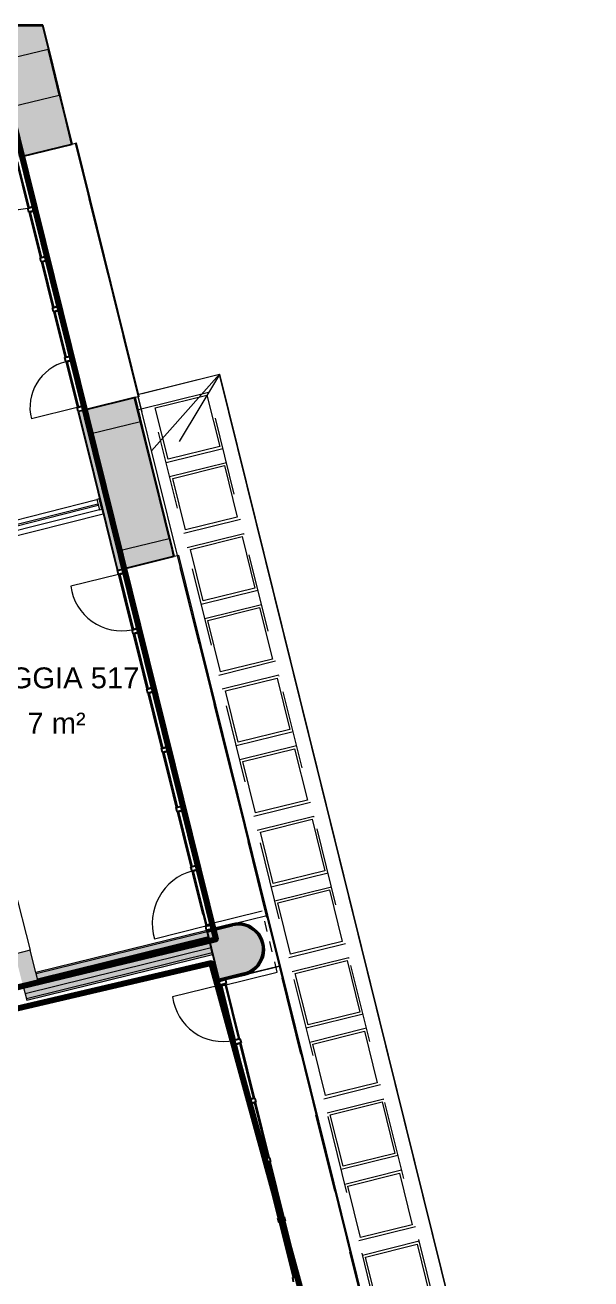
# Model space of a CAD drawing. Header units: metres. Extents: x -227.9 to -141.2, y 39.1 to 90.3.
# Drawn here: x -147.51 to -142.09, y 57.11 to 69.11 of the extents above; entities that cross this region are included whole.
import ezdxf

# ---------------------------------------------------------------- set-up
doc = ezdxf.new("R2010")
doc.units = ezdxf.units.M
doc.linetypes.add('JIS_02_0.7', pattern=[1.35, 0.75, -0.6])
doc.linetypes.add('Projeté', pattern=[0.003969, 0.002381, -0.001587])
for name, color, linetype, lineweight in [('A-AREA-IDEN', 7, 'Continuous', 9), ('A-FLOR', 7, 'Continuous', 5), ('A-GLAZ', 7, 'Continuous', 5), ('A-WALL', 7, 'Continuous', 5), ('A-WALL-PATT', 7, 'Continuous', 13), ('I-WALL', 7, 'Continuous', 5), ('Q-SPCQ', 7, 'Continuous', 5)]:
    doc.layers.add(name, color=color, linetype=linetype, lineweight=lineweight)
for name, color, linetype, lineweight, true_color in [('A-DETL', 94, 'Continuous', 5, 0x00a600), ('A-DETL-MBND', 9, 'Continuous', 5, 0xc0c0c0), ('S-COLS', 8, 'Continuous', 9, 0x7f7f7f)]:
    doc.layers.add(name, color=color, linetype=linetype, lineweight=lineweight, true_color=true_color)
doc.layers.add('Chambre', color=40, linetype='Continuous')
doc.styles.add('Arial_1', font='arial.ttf', dxfattribs={"height": 0.2})

msp = doc.modelspace()

# ---------------------------------------------------------------- hatches: boundary and pattern name
at = {"layer": 'A-WALL', "true_color": 0x808080}
for points in [[(-147.341, 69.101), (-147.344, 69.111), (-147.856, 69.111), (-147.856, 69.101)], [(-147.791, 68.588), (-147.247, 68.723), (-147.341, 69.101), (-147.856, 69.101), (-147.856, 68.849)], [(-146.627, 63.89), (-146.094, 64.022), (-146.109, 64.087), (-146.546, 63.978), (-146.549, 63.988), (-146.597, 63.976), (-146.607, 64.015), (-146.655, 64.003)], [(-146.094, 64.022), (-146.084, 64.025), (-146.1, 64.089), (-146.109, 64.087)], [(-145.654, 59.959), (-145.411, 60.019), (-145.358, 60.038), (-145.312, 60.069), (-145.273, 60.109), (-145.244, 60.157), (-145.226, 60.21), (-145.221, 60.266), (-145.228, 60.321), (-145.248, 60.374), (-145.278, 60.421), (-145.319, 60.46), (-145.367, 60.488), (-145.42, 60.506), (-145.476, 60.511), (-145.531, 60.504), (-145.774, 60.444), (-145.77, 60.429), (-145.527, 60.489), (-145.475, 60.496), (-145.423, 60.491), (-145.373, 60.475), (-145.328, 60.448), (-145.29, 60.411), (-145.261, 60.367), (-145.243, 60.318), (-145.236, 60.266), (-145.241, 60.213), (-145.257, 60.163), (-145.285, 60.118), (-145.321, 60.08), (-145.365, 60.051), (-145.414, 60.033), (-145.657, 59.973)], [(-145.657, 59.973), (-145.414, 60.033), (-145.365, 60.051), (-145.321, 60.08), (-145.285, 60.118), (-145.257, 60.163), (-145.241, 60.213), (-145.236, 60.266), (-145.243, 60.318), (-145.261, 60.367), (-145.29, 60.411), (-145.328, 60.448), (-145.373, 60.475), (-145.426, 60.492), (-145.475, 60.496), (-145.527, 60.489), (-145.77, 60.429), (-145.716, 60.209)]]:
    msp.add_hatch(color=8, dxfattribs=at).paths.add_polyline_path(points)
h = msp.add_hatch(color=8, dxfattribs=at)
h.paths.add_polyline_path([(-142.674, 47.929), (-142.505, 48.148), (-142.715, 48.096)])
h.paths.add_polyline_path([(-143.101, 49.863), (-143.053, 49.875), (-143.051, 49.865), (-142.614, 49.973), (-143.28, 52.662), (-143.717, 52.554), (-143.714, 52.545), (-143.763, 52.533), (-143.753, 52.494), (-143.802, 52.482), (-143.16, 49.89), (-143.111, 49.902)])
h.paths.add_polyline_path([(-146.597, 63.976), (-146.549, 63.988), (-146.546, 63.978), (-146.109, 64.087), (-146.372, 65.148), (-146.809, 65.04), (-146.807, 65.03), (-146.855, 65.018), (-146.846, 64.979), (-146.894, 64.967), (-146.655, 64.003), (-146.607, 64.015)])
h.paths.add_polyline_path([(-147.615, 68.086), (-147.566, 68.098), (-147.564, 68.088), (-147.127, 68.196), (-147.257, 68.72), (-147.791, 68.588), (-147.673, 68.112), (-147.625, 68.124)])
h = msp.add_hatch(color=8, dxfattribs=at)
h.paths.add_polyline_path([(-142.614, 49.973), (-142.604, 49.976), (-143.27, 52.665), (-143.28, 52.662), (-142.959, 51.367)])
h.paths.add_polyline_path([(-146.109, 64.087), (-146.1, 64.089), (-146.363, 65.151), (-146.372, 65.148), (-146.248, 64.646)])
h.paths.add_polyline_path([(-147.127, 68.196), (-147.118, 68.198), (-147.247, 68.723), (-147.257, 68.72)])
h = msp.add_hatch(color=8, dxfattribs=at)
h.paths.add_polyline_path([(-146.894, 64.967), (-146.846, 64.979), (-146.855, 65.018), (-146.807, 65.03), (-146.809, 65.04), (-146.372, 65.148), (-146.47, 65.543), (-147.004, 65.41), (-146.946, 65.175)])
h.paths.add_polyline_path([(-147.605, 67.837), (-147.071, 67.969), (-147.127, 68.196), (-147.564, 68.088), (-147.566, 68.098), (-147.615, 68.086), (-147.625, 68.124), (-147.673, 68.112), (-147.609, 67.851)])
h = msp.add_hatch(color=8, dxfattribs=at)
h.paths.add_polyline_path([(-146.372, 65.148), (-146.363, 65.151), (-146.46, 65.545), (-146.47, 65.543), (-146.451, 65.464)])
h.paths.add_polyline_path([(-147.071, 67.969), (-147.061, 67.972), (-147.118, 68.198), (-147.127, 68.196), (-147.114, 68.143)])
at = {"layer": 'A-WALL-PATT', "lineweight": 5, "true_color": 0xaaaaaa}
msp.add_hatch(color=253, dxfattribs=at).paths.add_polyline_path([(-147.392, 59.968), (-145.756, 60.373), (-145.758, 60.382), (-147.394, 59.978)])
at = {"layer": 'I-WALL', "true_color": 0xaaaaaa}
h = msp.add_hatch(color=253, dxfattribs=at)
h.paths.add_polyline_path([(-148.648, 63.952), (-148.415, 64.011), (-148.452, 64.156), (-148.685, 64.097), (-148.648, 63.953)])
h.paths.add_polyline_path([(-146.765, 64.429), (-146.758, 64.43), (-146.795, 64.576), (-146.802, 64.574)])
h = msp.add_hatch(color=253, dxfattribs=at)
h.paths.add_polyline_path([(-147.537, 59.932), (-147.392, 59.968), (-147.465, 60.254), (-147.61, 60.217), (-147.538, 59.934)])
h.paths.add_polyline_path([(-148.565, 63.947), (-148.42, 63.984), (-148.426, 64.008), (-148.571, 63.971)])
for points in [[(-147.406, 60.026), (-145.77, 60.431), (-145.773, 60.443), (-147.41, 60.039)], [(-147.394, 59.978), (-145.758, 60.382), (-145.77, 60.431), (-147.406, 60.026)], [(-147.512, 59.835), (-145.732, 60.275), (-145.756, 60.373), (-147.537, 59.932), (-147.534, 59.921)], [(-147.5, 59.787), (-145.72, 60.227), (-145.732, 60.275), (-147.512, 59.835)], [(-147.497, 59.774), (-145.717, 60.214), (-145.72, 60.227), (-147.5, 59.787)]]:
    msp.add_hatch(color=253, dxfattribs=at).paths.add_polyline_path(points)
at = {"layer": 'S-COLS', "lineweight": 5, "true_color": 0x808080}
for points in [[(-147.622, 68.333), (-147.185, 68.44), (-147.291, 68.877), (-147.728, 68.771)], [(-146.62, 64.076), (-146.134, 64.195), (-146.408, 65.312), (-146.894, 65.193), (-146.829, 64.928)]]:
    msp.add_hatch(color=8, dxfattribs=at).paths.add_polyline_path(points)

# ---------------------------------------------------------------- linework, layer by layer
at = {"layer": 'A-DETL', "color": 7, "linetype": 'JIS_02_0.7'}
for p, q in [((-146.393, 65.407), (-147.008, 67.892)), ((-143.249, 52.705), (-146.03, 63.931))]:
    msp.add_line(p, q, dxfattribs=at)
at = {"layer": 'A-DETL', "color": 7}
for p, q in [((-145.65, 65.765), (-146.392, 65.581)), ((-142.097, 51.419), (-145.65, 65.765))]:
    msp.add_line(p, q, dxfattribs=at)
at = {"layer": 'A-DETL', "color": 9, "linetype": 'JIS_02_0.7', "lineweight": 9, "true_color": 0xc0c0c0}
for p, q in [((-145.65, 65.765), (-146.26, 64.755)), ((-146.427, 65.429), (-145.757, 65.595)), ((-146.266, 65.447), (-145.771, 65.569)), ((-145.771, 65.569), (-145.649, 65.076)), ((-145.757, 65.595), (-145.752, 65.597)), ((-142.264, 51.516), (-145.752, 65.596)), ((-142.808, 51.382), (-146.295, 65.462)), ((-146.144, 64.954), (-146.266, 65.447)), ((-145.649, 65.076), (-146.144, 64.954)), ((-146.162, 64.924), (-145.619, 65.058)), ((-146.129, 64.789), (-145.585, 64.923)), ((-146.098, 64.77), (-145.603, 64.893)), ((-145.603, 64.893), (-145.481, 64.4)), ((-145.589, 64.919), (-145.584, 64.92)), ((-145.976, 64.277), (-146.098, 64.77)), ((-145.994, 64.247), (-145.451, 64.382)), ((-145.481, 64.4), (-145.976, 64.277)), ((-145.96, 64.109), (-145.417, 64.244)), ((-145.421, 64.239), (-145.416, 64.241)), ((-145.93, 64.091), (-145.435, 64.213)), ((-145.435, 64.213), (-145.313, 63.72)), ((-145.808, 63.598), (-145.93, 64.091)), ((-145.826, 63.568), (-145.283, 63.702)), ((-145.313, 63.72), (-145.808, 63.598)), ((-145.792, 63.43), (-145.249, 63.565)), ((-145.762, 63.411), (-145.267, 63.534)), ((-145.267, 63.534), (-145.145, 63.041)), ((-145.253, 63.56), (-145.248, 63.561)), ((-145.64, 62.918), (-145.762, 63.411)), ((-145.658, 62.888), (-145.114, 63.023)), ((-145.145, 63.041), (-145.64, 62.918)), ((-145.625, 62.755), (-145.082, 62.89)), ((-145.595, 62.737), (-145.1, 62.859)), ((-145.1, 62.859), (-144.978, 62.366)), ((-145.084, 62.88), (-145.079, 62.882)), ((-145.473, 62.244), (-145.595, 62.737)), ((-145.491, 62.214), (-144.947, 62.348)), ((-144.978, 62.366), (-145.473, 62.244)), ((-145.457, 62.079), (-144.914, 62.214)), ((-145.427, 62.06), (-144.932, 62.183)), ((-144.932, 62.183), (-144.81, 61.69)), ((-144.918, 62.209), (-144.913, 62.21)), ((-145.305, 61.568), (-145.427, 62.06)), ((-145.323, 61.537), (-144.78, 61.672)), ((-144.81, 61.69), (-145.305, 61.568)), ((-145.29, 61.403), (-144.747, 61.537)), ((-145.26, 61.384), (-144.765, 61.507)), ((-144.765, 61.507), (-144.643, 61.014)), ((-144.751, 61.533), (-144.746, 61.534)), ((-145.138, 60.891), (-145.26, 61.384)), ((-145.156, 60.861), (-144.612, 60.996)), ((-144.643, 61.014), (-145.138, 60.891)), ((-145.122, 60.727), (-144.579, 60.861)), ((-145.092, 60.708), (-144.597, 60.831)), ((-144.597, 60.831), (-144.475, 60.338)), ((-144.583, 60.857), (-144.578, 60.858)), ((-144.97, 60.215), (-145.092, 60.708)), ((-144.988, 60.185), (-144.445, 60.319)), ((-144.475, 60.338), (-144.97, 60.215)), ((-144.955, 60.05), (-144.412, 60.185)), ((-144.925, 60.032), (-144.43, 60.154)), ((-144.43, 60.154), (-144.308, 59.661)), ((-144.416, 60.18), (-144.411, 60.182)), ((-144.803, 59.539), (-144.925, 60.032)), ((-144.308, 59.661), (-144.803, 59.539)), ((-144.821, 59.509), (-144.277, 59.643)), ((-144.787, 59.374), (-144.244, 59.509)), ((-144.757, 59.355), (-144.262, 59.478)), ((-144.262, 59.478), (-144.14, 58.985)), ((-144.248, 59.504), (-144.243, 59.505)), ((-144.635, 58.863), (-144.757, 59.355)), ((-144.653, 58.832), (-144.11, 58.967)), ((-144.14, 58.985), (-144.635, 58.863)), ((-144.62, 58.698), (-144.077, 58.832)), ((-144.081, 58.828), (-144.076, 58.829)), ((-144.59, 58.679), (-144.095, 58.802)), ((-144.095, 58.802), (-143.973, 58.309)), ((-144.468, 58.186), (-144.59, 58.679)), ((-144.486, 58.156), (-143.942, 58.291)), ((-143.973, 58.309), (-144.468, 58.186)), ((-144.451, 58.015), (-143.908, 58.15)), ((-144.422, 57.996), (-143.927, 58.119)), ((-143.927, 58.119), (-143.805, 57.626)), ((-143.913, 58.145), (-143.907, 58.147)), ((-144.3, 57.504), (-144.422, 57.996)), ((-143.805, 57.626), (-144.3, 57.504)), ((-144.317, 57.474), (-143.773, 57.608)), ((-144.283, 57.335), (-143.739, 57.47)), ((-144.254, 57.316), (-143.759, 57.439)), ((-143.759, 57.439), (-143.637, 56.946)), ((-143.745, 57.465), (-143.738, 57.467)), ((-144.132, 56.823), (-144.254, 57.316))]:
    msp.add_line(p, q, dxfattribs=at)
at = {"layer": 'A-DETL-MBND', "lineweight": 9}
for p, q in [((-146.424, 65.576), (-145.65, 65.768)), ((-146.301, 65.036), (-145.65, 65.768)), ((-145.65, 65.768), (-142.095, 51.413))]:
    msp.add_line(p, q, dxfattribs=at)
at = {"layer": 'A-FLOR'}
for p, q in [((-146.765, 64.429), (-148.415, 64.011)), ((-145.811, 60.595), (-146.762, 64.43)), ((-148.42, 63.984), (-147.465, 60.254))]:
    msp.add_line(p, q, dxfattribs=at)
at = {"layer": 'A-GLAZ', "lineweight": 9}
for p, q in [((-147.061, 67.972), (-147.029, 67.98)), ((-147.029, 67.98), (-147.02, 67.982)), ((-146.428, 65.553), (-147.029, 67.98)), ((-146.419, 65.555), (-147.02, 67.982)), ((-147.595, 67.798), (-147.487, 67.359)), ((-147.428, 67.374), (-147.537, 67.813)), ((-147.477, 67.321), (-147.368, 66.882)), ((-147.31, 66.896), (-147.419, 67.335)), ((-147.359, 66.843), (-147.25, 66.404)), ((-147.192, 66.419), (-147.301, 66.857)), ((-147.24, 66.365), (-147.132, 65.927)), ((-147.074, 65.941), (-147.182, 66.38)), ((-147.122, 65.888), (-147.014, 65.449)), ((-146.955, 65.464), (-147.064, 65.902)), ((-146.428, 65.553), (-146.46, 65.545)), ((-146.419, 65.555), (-146.428, 65.553)), ((-147.014, 65.449), (-147.452, 65.34)), ((-146.084, 64.025), (-146.052, 64.033)), ((-146.052, 64.033), (-146.042, 64.035)), ((-145.198, 60.586), (-146.052, 64.033)), ((-145.189, 60.589), (-146.042, 64.035)), ((-146.428, 63.337), (-146.56, 63.866)), ((-146.618, 63.851), (-147.074, 63.738)), ((-146.618, 63.851), (-146.487, 63.322)), ((-146.477, 63.283), (-146.346, 62.754)), ((-146.288, 62.769), (-146.419, 63.298)), ((-146.336, 62.716), (-146.205, 62.186)), ((-146.147, 62.201), (-146.278, 62.73)), ((-146.196, 62.148), (-146.065, 61.619)), ((-146.006, 61.633), (-146.138, 62.162)), ((-145.866, 61.065), (-145.997, 61.594)), ((-146.055, 61.58), (-145.924, 61.051)), ((-145.914, 61.012), (-145.783, 60.483)), ((-145.725, 60.497), (-145.856, 61.026)), ((-145.242, 60.627), (-145.786, 60.492)), ((-145.511, 60.509), (-145.531, 60.504)), ((-145.189, 60.589), (-145.198, 60.586)), ((-145.783, 60.483), (-146.273, 60.361)), ((-145.642, 59.91), (-145.098, 60.045)), ((-145.595, 59.973), (-145.078, 60.101)), ((-145.078, 60.101), (-145.068, 60.103)), ((-144.224, 56.655), (-145.078, 60.101)), ((-144.215, 56.657), (-145.068, 60.103)), ((-145.644, 59.92), (-146.1, 59.807)), ((-145.644, 59.92), (-145.513, 59.391)), ((-145.455, 59.405), (-145.586, 59.934)), ((-145.503, 59.352), (-145.372, 58.823)), ((-145.314, 58.837), (-145.445, 59.366)), ((-145.363, 58.784), (-145.232, 58.255)), ((-145.173, 58.269), (-145.304, 58.798)), ((-145.033, 57.701), (-145.164, 58.23)), ((-145.222, 58.216), (-145.091, 57.687)), ((-145.081, 57.648), (-144.95, 57.119)), ((-144.892, 57.133), (-145.023, 57.662))]:
    msp.add_line(p, q, dxfattribs=at)
at = {"layer": 'A-GLAZ', "lineweight": 25}
for p, q in [((-147.475, 67.362), (-147.584, 67.801)), ((-147.549, 67.81), (-147.44, 67.371)), ((-147.487, 67.359), (-147.428, 67.374)), ((-147.477, 67.321), (-147.487, 67.359)), ((-147.44, 67.371), (-147.475, 67.362)), ((-147.428, 67.374), (-147.419, 67.335)), ((-147.419, 67.335), (-147.477, 67.321)), ((-147.465, 67.323), (-147.43, 67.332)), ((-147.357, 66.885), (-147.465, 67.323)), ((-147.43, 67.332), (-147.322, 66.893)), ((-147.368, 66.882), (-147.31, 66.896)), ((-147.359, 66.843), (-147.368, 66.882)), ((-147.322, 66.893), (-147.357, 66.885)), ((-147.31, 66.896), (-147.301, 66.857)), ((-147.301, 66.857), (-147.359, 66.843)), ((-147.347, 66.846), (-147.312, 66.855)), ((-147.238, 66.407), (-147.347, 66.846)), ((-147.312, 66.855), (-147.203, 66.416)), ((-147.25, 66.404), (-147.192, 66.419)), ((-147.24, 66.365), (-147.25, 66.404)), ((-147.203, 66.416), (-147.238, 66.407)), ((-147.192, 66.419), (-147.182, 66.38)), ((-147.182, 66.38), (-147.24, 66.365)), ((-147.229, 66.368), (-147.194, 66.377)), ((-147.12, 65.93), (-147.229, 66.368)), ((-147.194, 66.377), (-147.085, 65.938)), ((-147.132, 65.927), (-147.074, 65.941)), ((-147.122, 65.888), (-147.132, 65.927)), ((-147.085, 65.938), (-147.12, 65.93)), ((-147.074, 65.941), (-147.064, 65.902)), ((-147.064, 65.902), (-147.122, 65.888)), ((-147.111, 65.891), (-147.076, 65.899)), ((-147.002, 65.452), (-147.111, 65.891)), ((-147.076, 65.899), (-146.967, 65.461)), ((-147.014, 65.449), (-146.955, 65.464)), ((-147.004, 65.41), (-147.014, 65.449)), ((-146.946, 65.425), (-147.004, 65.41)), ((-146.967, 65.461), (-147.002, 65.452)), ((-146.955, 65.464), (-146.946, 65.425)), ((-146.627, 63.89), (-146.569, 63.905)), ((-146.618, 63.851), (-146.627, 63.89)), ((-146.56, 63.866), (-146.618, 63.851)), ((-146.606, 63.854), (-146.571, 63.863)), ((-146.571, 63.863), (-146.44, 63.334)), ((-146.569, 63.905), (-146.56, 63.866)), ((-146.475, 63.325), (-146.606, 63.854)), ((-146.487, 63.322), (-146.428, 63.337)), ((-146.477, 63.283), (-146.487, 63.322)), ((-146.419, 63.298), (-146.477, 63.283)), ((-146.44, 63.334), (-146.475, 63.325)), ((-146.465, 63.286), (-146.43, 63.295)), ((-146.334, 62.757), (-146.465, 63.286)), ((-146.43, 63.295), (-146.299, 62.766)), ((-146.428, 63.337), (-146.419, 63.298)), ((-146.346, 62.754), (-146.288, 62.769)), ((-146.336, 62.716), (-146.346, 62.754)), ((-146.278, 62.73), (-146.336, 62.716)), ((-146.299, 62.766), (-146.334, 62.757)), ((-146.325, 62.718), (-146.29, 62.727)), ((-146.194, 62.189), (-146.325, 62.718)), ((-146.29, 62.727), (-146.159, 62.198)), ((-146.288, 62.769), (-146.278, 62.73)), ((-146.205, 62.186), (-146.147, 62.201)), ((-146.196, 62.148), (-146.205, 62.186)), ((-146.159, 62.198), (-146.194, 62.189)), ((-146.147, 62.201), (-146.138, 62.162)), ((-146.138, 62.162), (-146.196, 62.148)), ((-146.184, 62.15), (-146.149, 62.159)), ((-146.053, 61.621), (-146.184, 62.15)), ((-146.149, 62.159), (-146.018, 61.63)), ((-146.065, 61.619), (-146.006, 61.633)), ((-146.055, 61.58), (-146.065, 61.619)), ((-145.997, 61.594), (-146.055, 61.58)), ((-146.018, 61.63), (-146.053, 61.621)), ((-146.043, 61.583), (-146.008, 61.591)), ((-145.912, 61.053), (-146.043, 61.583)), ((-146.008, 61.591), (-145.877, 61.062)), ((-146.006, 61.633), (-145.997, 61.594)), ((-145.924, 61.051), (-145.866, 61.065)), ((-145.914, 61.012), (-145.924, 61.051)), ((-145.856, 61.026), (-145.914, 61.012)), ((-145.877, 61.062), (-145.912, 61.053)), ((-145.903, 61.015), (-145.868, 61.023)), ((-145.772, 60.486), (-145.903, 61.015)), ((-145.868, 61.023), (-145.737, 60.494)), ((-145.866, 61.065), (-145.856, 61.026)), ((-145.783, 60.483), (-145.725, 60.497)), ((-145.774, 60.444), (-145.783, 60.483)), ((-145.716, 60.458), (-145.774, 60.444)), ((-145.737, 60.494), (-145.772, 60.486)), ((-145.725, 60.497), (-145.716, 60.458)), ((-145.654, 59.958), (-145.595, 59.973)), ((-145.644, 59.92), (-145.654, 59.958)), ((-145.586, 59.934), (-145.644, 59.92)), ((-145.632, 59.923), (-145.597, 59.931)), ((-145.501, 59.393), (-145.632, 59.923)), ((-145.597, 59.931), (-145.466, 59.402)), ((-145.595, 59.973), (-145.586, 59.934)), ((-145.513, 59.391), (-145.455, 59.405)), ((-145.503, 59.352), (-145.513, 59.391)), ((-145.445, 59.366), (-145.503, 59.352)), ((-145.466, 59.402), (-145.501, 59.393)), ((-145.492, 59.355), (-145.457, 59.363)), ((-145.361, 58.825), (-145.492, 59.355)), ((-145.457, 59.363), (-145.326, 58.834)), ((-145.455, 59.405), (-145.445, 59.366)), ((-145.372, 58.823), (-145.314, 58.837)), ((-145.363, 58.784), (-145.372, 58.823)), ((-145.326, 58.834), (-145.361, 58.825)), ((-145.314, 58.837), (-145.304, 58.798)), ((-145.304, 58.798), (-145.363, 58.784)), ((-145.351, 58.787), (-145.316, 58.795)), ((-145.22, 58.258), (-145.351, 58.787)), ((-145.316, 58.795), (-145.185, 58.266)), ((-145.232, 58.255), (-145.173, 58.269)), ((-145.222, 58.216), (-145.232, 58.255)), ((-145.164, 58.23), (-145.222, 58.216)), ((-145.185, 58.266), (-145.22, 58.258)), ((-145.21, 58.219), (-145.175, 58.227)), ((-145.175, 58.227), (-145.044, 57.698)), ((-145.173, 58.269), (-145.164, 58.23)), ((-145.079, 57.69), (-145.21, 58.219)), ((-145.091, 57.687), (-145.033, 57.701)), ((-145.081, 57.648), (-145.091, 57.687)), ((-145.023, 57.662), (-145.081, 57.648)), ((-145.044, 57.698), (-145.079, 57.69)), ((-145.07, 57.651), (-145.035, 57.659)), ((-144.939, 57.122), (-145.07, 57.651)), ((-145.035, 57.659), (-144.904, 57.13)), ((-145.033, 57.701), (-145.023, 57.662)), ((-144.95, 57.119), (-144.892, 57.133)), ((-144.941, 57.08), (-144.95, 57.119)), ((-144.904, 57.13), (-144.939, 57.122)), ((-144.892, 57.133), (-144.882, 57.094))]:
    msp.add_line(p, q, dxfattribs=at)
at = {"layer": 'A-GLAZ'}
for p, q in [((-148.428, 64.162), (-146.826, 64.568)), ((-146.801, 64.471), (-148.403, 64.065))]:
    msp.add_line(p, q, dxfattribs=at)
at = {"layer": 'A-GLAZ', "lineweight": 13}
for p, q in [((-146.815, 64.524), (-148.417, 64.119)), ((-148.414, 64.109), (-146.812, 64.515)), ((-146.802, 64.574), (-146.826, 64.568)), ((-146.826, 64.568), (-146.801, 64.471)), ((-146.812, 64.515), (-146.815, 64.524)), ((-146.777, 64.477), (-146.802, 64.574)), ((-146.801, 64.471), (-146.777, 64.477))]:
    msp.add_line(p, q, dxfattribs=at)
at = {"layer": 'A-GLAZ', "linetype": 'Projeté', "lineweight": 9}
for p, q in [((-145.098, 60.045), (-145.242, 60.627)), ((-145.786, 60.492), (-145.642, 59.91))]:
    msp.add_line(p, q, dxfattribs=at)
at = {"layer": 'A-GLAZ', "lineweight": 9}
for centre, radius, start, end in [((-147.595, 67.798), 0.452, 193.9115, 283.9115), ((-147.014, 65.449), 0.452, 103.9115, 193.9115), ((-146.589, 63.8), 0.489, 187.2574, 282.0535), ((-145.774, 60.51), 0.521, 105.6539, 196.5771), ((-145.615, 59.868), 0.489, 187.2574, 282.0535)]:
    msp.add_arc(centre, radius, start, end, dxfattribs=at)
at = {"layer": 'A-WALL', "lineweight": 25}
for p, q in [((-147.344, 69.111), (-147.856, 69.111)), ((-147.247, 68.723), (-147.344, 69.111)), ((-147.118, 68.198), (-147.247, 68.723)), ((-147.061, 67.972), (-147.118, 68.198)), ((-147.547, 67.851), (-147.061, 67.972)), ((-146.46, 65.545), (-146.946, 65.425)), ((-146.363, 65.151), (-146.46, 65.545)), ((-147.004, 65.41), (-146.894, 64.967)), ((-146.1, 64.089), (-146.363, 65.151)), ((-146.894, 64.967), (-146.655, 64.003)), ((-146.655, 64.003), (-146.627, 63.89)), ((-146.569, 63.905), (-146.084, 64.025)), ((-146.084, 64.025), (-146.1, 64.089)), ((-145.531, 60.504), (-145.716, 60.458)), ((-145.774, 60.444), (-145.77, 60.429)), ((-145.527, 60.489), (-145.77, 60.429)), ((-145.77, 60.429), (-145.527, 60.489)), ((-145.77, 60.429), (-145.657, 59.973)), ((-145.657, 59.973), (-145.414, 60.033)), ((-145.414, 60.033), (-145.657, 59.973)), ((-145.657, 59.973), (-145.654, 59.959)), ((-145.654, 59.959), (-145.411, 60.019))]:
    msp.add_line(p, q, dxfattribs=at)
at = {"layer": 'A-WALL', "lineweight": 9}
for p, q in [((-147.341, 69.101), (-147.856, 69.101)), ((-147.247, 68.723), (-147.257, 68.72)), ((-147.257, 68.72), (-147.247, 68.723)), ((-147.257, 68.72), (-147.127, 68.196)), ((-147.127, 68.196), (-147.071, 67.969)), ((-146.47, 65.543), (-146.372, 65.148)), ((-146.372, 65.148), (-146.109, 64.087)), ((-146.109, 64.087), (-146.094, 64.022))]:
    msp.add_line(p, q, dxfattribs=at)
at = {"layer": 'A-WALL', "lineweight": 13}
msp.add_line((-146.053, 64.033), (-146.429, 65.553), dxfattribs=at)
at = {"layer": 'A-WALL'}
for p, q in [((-145.77, 60.431), (-147.406, 60.026)), ((-145.758, 60.382), (-147.394, 59.978)), ((-145.732, 60.275), (-147.512, 59.835)), ((-145.756, 60.373), (-147.392, 59.968)), ((-145.72, 60.227), (-147.5, 59.787)), ((-147.392, 59.968), (-147.41, 60.039))]:
    msp.add_line(p, q, dxfattribs=at)
at = {"layer": 'A-WALL', "lineweight": 25}
for radius in [0.25, 0.235, 0.235]:
    msp.add_arc((-145.471, 60.261), radius, 283.9115, 103.9115, dxfattribs=at)
at = {"layer": 'Chambre', "lineweight": 140}
for points in [[(-156.335, 62.545), (-153.044, 63.379), (-153.878, 67.08), (-149.432, 68.224), (-149.552, 68.696), (-147.756, 68.696), (-145.686, 60.355), (-154.03, 58.338), (-154.164, 58.866), (-155.343, 58.632), (-156.396, 62.53)], [(-154.993, 57.25), (-154.166, 53.984), (-144.712, 56.422), (-145.728, 60.129), (-154.073, 58.177), (-153.929, 57.584), (-154.993, 57.25)]]:
    msp.add_lwpolyline(points, dxfattribs=at)
at = {"layer": 'I-WALL', "lineweight": 13}
for p, q in [((-146.795, 64.576), (-146.802, 64.574)), ((-146.802, 64.574), (-146.765, 64.429)), ((-146.758, 64.43), (-146.795, 64.576)), ((-146.765, 64.429), (-146.758, 64.43)), ((-145.773, 60.443), (-147.41, 60.039)), ((-145.717, 60.214), (-145.773, 60.443)), ((-147.465, 60.254), (-147.61, 60.217)), ((-147.497, 59.774), (-145.717, 60.214)), ((-147.41, 60.039), (-147.465, 60.254)), ((-147.534, 59.921), (-147.497, 59.774))]:
    msp.add_line(p, q, dxfattribs=at)
at = {"layer": 'Q-SPCQ', "color": 9, "lineweight": 9, "true_color": 0xc0c0c0}
for p, q in [((-145.511, 60.509), (-145.198, 60.586)), ((-145.511, 60.509), (-145.484, 60.512)), ((-145.198, 60.586), (-145.196, 60.587)), ((-145.078, 60.101), (-145.198, 60.586)), ((-145.196, 60.587), (-145.194, 60.587)), ((-145.194, 60.587), (-145.192, 60.588)), ((-145.192, 60.588), (-145.189, 60.589)), ((-145.068, 60.103), (-145.189, 60.589)), ((-145.313, 60.454), (-145.308, 60.45)), ((-145.239, 60.17), (-145.241, 60.165)), ((-145.078, 60.101), (-145.391, 60.024)), ((-145.365, 60.034), (-145.391, 60.024)), ((-145.068, 60.103), (-145.078, 60.101))]:
    msp.add_line(p, q, dxfattribs=at)
at = {"layer": 'Q-SPCQ', "color": 9, "lineweight": 9, "true_color": 0xc0c0c0, "flags": 128}
for points in [[(-145.471, 60.512), (-145.458, 60.511), (-145.433, 60.509)], [(-145.414, 60.505), (-145.406, 60.503), (-145.386, 60.496)], [(-145.36, 60.485), (-145.357, 60.483), (-145.343, 60.476)], [(-145.322, 60.06), (-145.343, 60.046), (-145.354, 60.04)], [(-145.286, 60.093), (-145.301, 60.078), (-145.307, 60.073)], [(-145.258, 60.131), (-145.266, 60.118), (-145.269, 60.115)]]:
    msp.add_lwpolyline(points, dxfattribs=at)
at = {"layer": 'S-COLS', "lineweight": 15}
for p, q in [((-147.291, 68.877), (-147.728, 68.771)), ((-147.185, 68.44), (-147.291, 68.877)), ((-147.622, 68.333), (-147.185, 68.44)), ((-146.408, 65.312), (-146.894, 65.193)), ((-146.134, 64.195), (-146.408, 65.312)), ((-146.894, 65.193), (-146.62, 64.076)), ((-146.62, 64.076), (-146.134, 64.195))]:
    msp.add_line(p, q, dxfattribs=at)

# ---------------------------------------------------------------- texts
at = {"layer": 'A-AREA-IDEN', "color": 164, "true_color": 0x0029a5, "style": 'Arial_1'}
for s, p in [('LOGGIA 517', (-148.033, 62.761)), ('7 m²', (-147.491, 62.328))]:
    msp.add_text(s, height=0.2, dxfattribs=at).set_placement(p)

doc.saveas('drawing.dxf')
